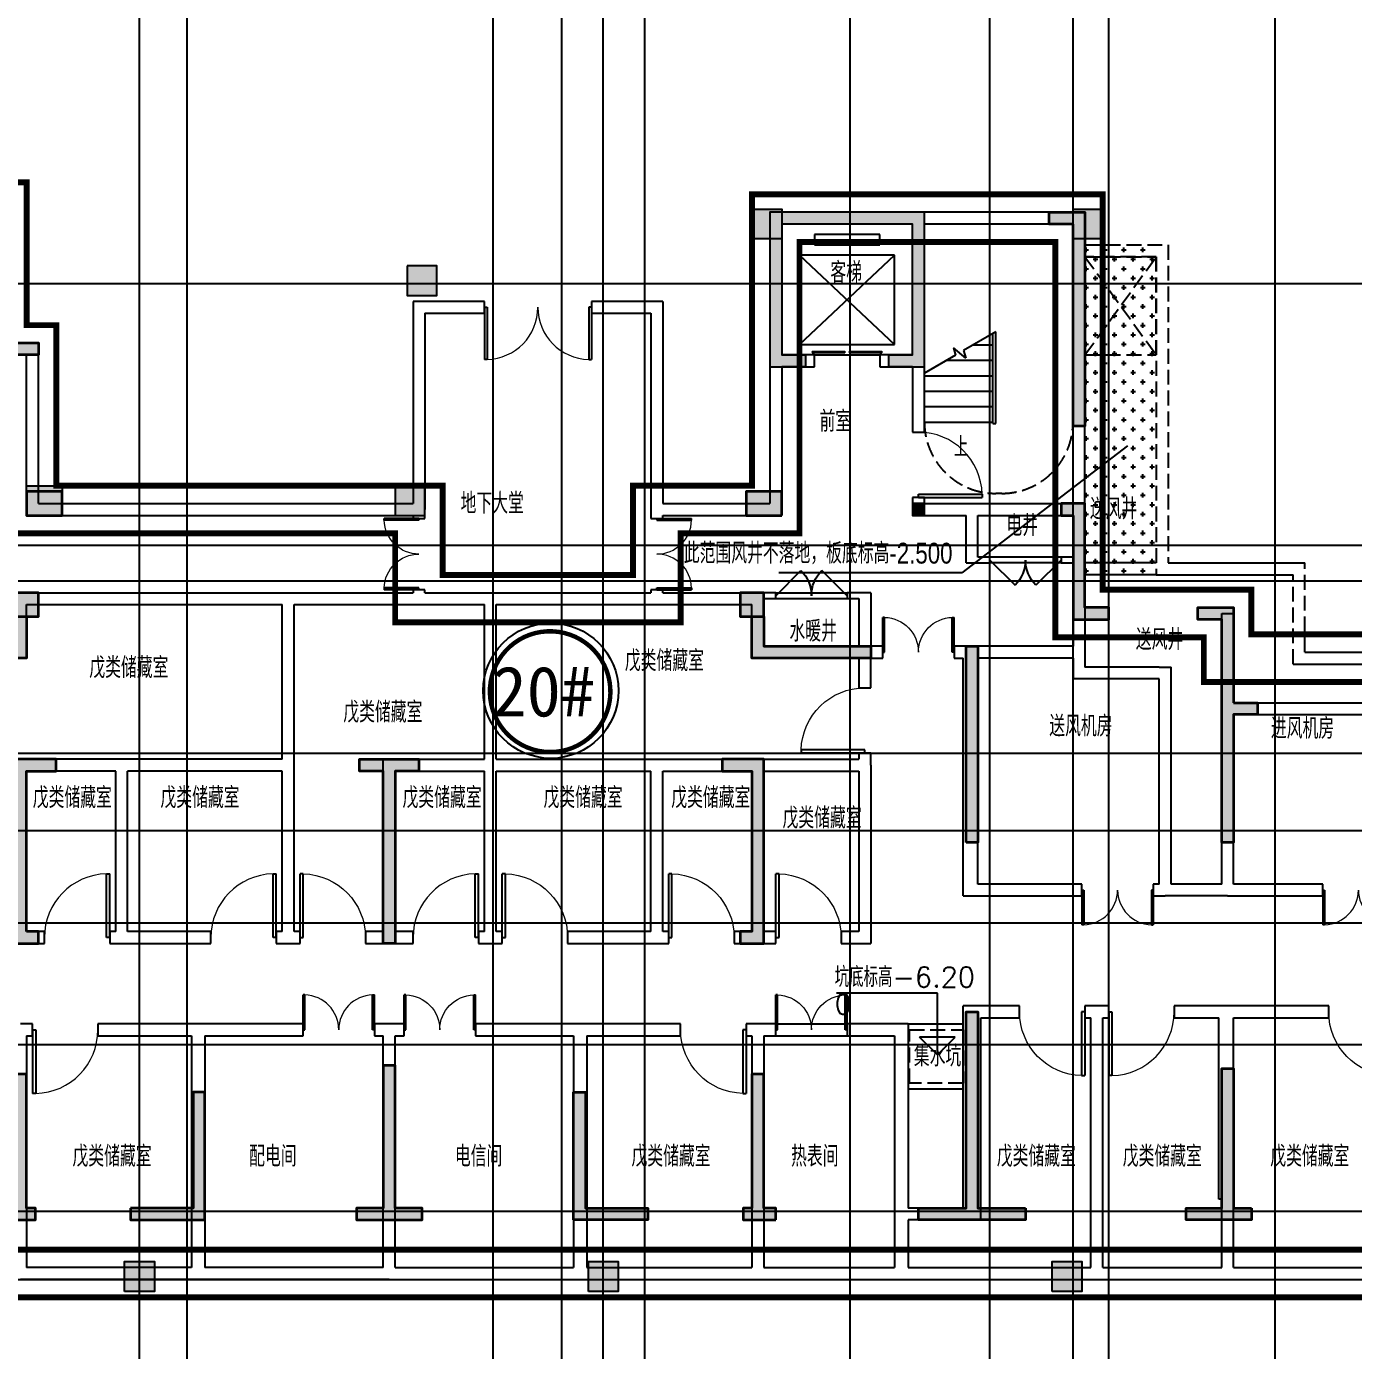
# Model space of a CAD drawing. Extents: x 369444 to 684549, y -549309 to 575337.
# Drawn here: x 456974 to 479291, y 313313 to 335579 of the extents above; entities that cross this region are included whole.
import ezdxf

# ---------------------------------------------------------------- set-up
doc = ezdxf.new("R2010")
doc.units = 0
doc.header["$LTSCALE"] = 1000
doc.header["$MEASUREMENT"] = 0
doc.linetypes.add('__DASH', pattern=[0.35, 0.25, -0.1])
doc.linetypes.add('DASH', pattern=[0.35, 0.25, -0.1])
for name, color, linetype in [('COLUMN', 9, 'Continuous'), ('DIM_LEAD', 3, 'Continuous'), ('DIM_SYMB', 3, 'Continuous'), ('DOTE', 1, 'Continuous'), ('EVTR', 2, 'Continuous'), ('STAIR', 2, 'Continuous'), ('WALL', 9, 'Continuous'), ('WALL-PARAPET', 6, 'Continuous'), ('WINDOW', 4, 'Continuous'), ('主楼编号', 1, 'Continuous'), ('填充', 8, 'Continuous'), ('平面文字图层', 7, 'Continuous'), ('构造柱', 6, 'Continuous'), ('砼墙', 151, 'Continuous'), ('立面填充1图层', 8, 'Continuous'), ('防火分区线', 7, 'Continuous'), ('风井', 7, 'Continuous')]:
    doc.layers.add(name, color=color, linetype=linetype)
doc.layers.add('柱', color=2, linetype='Continuous', lineweight=35)
doc.styles.add('1111111', font='simhei.ttf')
doc.styles.add('_TCH_DIM', font='SIMPLEX', dxfattribs={"bigfont": 'GBCBIG'})
doc.styles.add('HNSJY', font='hnsjy-07.shx', dxfattribs={"width": 0.8, "bigfont": 'hnsjy-hz.shx'})

# ---------------------------------------------------------------- blocks, each defined once
blk = doc.blocks.new('A$C6F0867FE')
at = {"layer": '构造柱'}
for points in [[(100, -5000), (-100, -5000), (-100, -5200), (100, -5200)], [(17700, -5000), (17900, -5000), (17900, -5200), (17700, -5200)]]:
    blk.add_hatch(color=256, dxfattribs=at).paths.add_polyline_path(points)
for points in [[(-100, -5000), (100, -5000), (100, -5200), (-100, -5200)], [(17900, -5000), (17700, -5000), (17700, -5200), (17900, -5200)]]:
    blk.add_lwpolyline(points, close=True, dxfattribs=at)
blk = doc.blocks.new('A$C1A4D5ED0')
at = {"layer": '填充'}
h = blk.add_hatch(color=256, dxfattribs=at)
h.dxf.hatch_style = 1
h.paths.add_polyline_path([(12000, 15550), (11800, 15550), (11800, 17950), (11800, 18150), (14400, 18150), (14400, 15750), (14900, 15750), (14900, 15550), (14200, 15550), (14200, 17950), (12000, 17950), (12000, 15750), (12400, 15750), (12400, 15550)])
h = blk.add_hatch(color=256, dxfattribs=at)
h.dxf.hatch_style = 1
h.paths.add_polyline_path([(29600, 15350), (29200, 15350), (29200, 15550), (29600, 15550), (29600, 17750), (27400, 17750), (27400, 15550), (27800, 15550), (27800, 15350), (27400, 15350), (27200, 15350), (27200, 17950), (29800, 17950), (29800, 17750), (29800, 15350)])
h = blk.add_hatch(color=256, dxfattribs=at)
h.dxf.hatch_style = 1
h.paths.add_polyline_path([(32300, 17750), (31898, 17750), (31898, 17950), (32500, 17950), (32500, 14350), (32300, 14350)])
h = blk.add_hatch(color=256, dxfattribs=at)
h.dxf.hatch_style = 1
h.paths.add_polyline_path([(15300, 12850), (15300, 13250), (14700, 13250), (14700, 12850)])
h = blk.add_hatch(color=256, dxfattribs=at)
h.dxf.hatch_style = 1
h.paths.add_polyline_path([(27400, 12850), (27400, 13250), (26800, 13250), (26800, 12850)])
h = blk.add_hatch(color=256, dxfattribs=at)
h.dxf.hatch_style = 1
h.paths.add_polyline_path([(32300, 12850), (32300, 11100), (32900, 11100), (32900, 11300), (32500, 11300), (32500, 13050), (32300, 13050), (32100, 13050), (32100, 12850)])
h = blk.add_hatch(color=256, dxfattribs=at)
h.dxf.hatch_style = 1
h.paths.add_polyline_path([(14500, 11150), (14900, 11150), (14900, 11550), (14500, 11550)])
h = blk.add_hatch(color=256, dxfattribs=at)
h.dxf.hatch_style = 1
h.paths.add_polyline_path([(27100, 11150), (27100, 11550), (26700, 11550), (26700, 11150)])
h = blk.add_hatch(color=256, dxfattribs=at)
h.dxf.hatch_style = 1
h.paths.add_polyline_path([(35000, 9700), (35400, 9700), (35400, 9500), (35000, 9500), (35000, 7350), (34800, 7350), (34800, 9500), (34800, 11100), (34400, 11100), (34400, 11300), (35000, 11300)])
h = blk.add_hatch(color=256, dxfattribs=at)
h.dxf.hatch_style = 1
h.paths.add_polyline_path([(14700, 11150), (14700, 10450), (14500, 10450), (12700, 10450), (12700, 10650), (14500, 10650), (14500, 11150)])
h = blk.add_hatch(color=256, dxfattribs=at)
h.dxf.hatch_style = 1
h.paths.add_polyline_path([(27100, 11150), (27100, 10650), (28900, 10650), (28900, 10450), (27100, 10450), (26900, 10450), (26900, 11150)])
h = blk.add_hatch(color=256, dxfattribs=at)
h.dxf.hatch_style = 1
h.paths.add_polyline_path([(30500, 7350), (30500, 10650), (30700, 10650), (30700, 7350)])
h = blk.add_hatch(color=256, dxfattribs=at)
h.dxf.hatch_style = 1
h.paths.add_polyline_path([(14700, 5850), (14700, 8550), (15200, 8550), (15200, 8750), (14700, 8750), (14500, 8750), (14500, 5650), (14700, 5650), (14900, 5650), (14900, 5850)])
h = blk.add_hatch(color=256, dxfattribs=at)
h.dxf.hatch_style = 1
h.paths.add_polyline_path([(20900, 5650), (20700, 5650), (20700, 8550), (20300, 8550), (20300, 8750), (20900, 8750), (21300, 8750), (21300, 8550), (20900, 8550)])
h = blk.add_hatch(color=256, dxfattribs=at)
h.dxf.hatch_style = 1
h.paths.add_polyline_path([(26900, 5650), (27100, 5650), (27100, 8750), (26900, 8750), (26400, 8750), (26400, 8550), (26900, 8550), (26900, 5850), (26700, 5850), (26700, 5650)])
h = blk.add_hatch(color=256, dxfattribs=at)
h.dxf.hatch_style = 1
h.paths.add_polyline_path([(31500, 1200), (31500, 1000), (30500, 1000), (29700, 1000), (29700, 1200), (30500, 1200), (30500, 4500), (30700, 4500), (30700, 1200)])
h = blk.add_hatch(color=256, dxfattribs=at)
h.dxf.hatch_style = 1
h.paths.add_polyline_path([(20700, 1000), (21351, 1000), (21351, 1200), (20900, 1200), (20900, 3600), (20700, 3600), (20700, 1200), (20249, 1200), (20249, 1000)])
h = blk.add_hatch(color=256, dxfattribs=at)
h.dxf.hatch_style = 1
h.paths.add_polyline_path([(14500, 1000), (14850, 1000), (14850, 1200), (14700, 1200), (14700, 3450), (14500, 3450), (14500, 1200), (14300, 1200), (14300, 1000)])
h = blk.add_hatch(color=256, dxfattribs=at)
h.dxf.hatch_style = 1
h.paths.add_polyline_path([(27300, 1000), (27300, 1200), (27100, 1200), (27100, 3450), (26900, 3450), (26900, 1200), (26750, 1200), (26750, 1000), (27100, 1000)])
h = blk.add_hatch(color=256, dxfattribs=at)
h.dxf.hatch_style = 1
h.paths.add_polyline_path([(35300, 1200), (35300, 1000), (35000, 1000), (34200, 1000), (34200, 1200), (34800, 1200), (34800, 3550), (35000, 3550), (35000, 1200)])
h = blk.add_hatch(color=256, dxfattribs=at)
h.dxf.hatch_style = 1
h.paths.add_polyline_path([(16450, 1200), (16450, 1000), (17700, 1000), (17700, 1200), (17700, 3150), (17500, 3150), (17500, 1200)])
h = blk.add_hatch(color=256, dxfattribs=at)
h.dxf.hatch_style = 1
h.paths.add_polyline_path([(23900, 1000), (23900, 1200), (23900, 3150), (24100, 3150), (24100, 1200), (25150, 1200), (25150, 1000)])
at = {"layer": '柱', "ltscale": 1}
for points in [[(15300, 12850), (15300, 13250), (14700, 13250), (14700, 12850)], [(27400, 12850), (27400, 13250), (26800, 13250), (26800, 12850)], [(14500, 11150), (14900, 11150), (14900, 11550), (14500, 11550)], [(27100, 11150), (27100, 11550), (26700, 11550), (26700, 11150)]]:
    blk.add_lwpolyline(points, close=True, dxfattribs=at)
at = {"layer": '砼墙', "lineweight": 35, "ltscale": 1}
for points in [[(12000, 15550), (11800, 15550), (11800, 17950), (11800, 18150), (14400, 18150), (14400, 15750), (14900, 15750), (14900, 15550), (14200, 15550), (14200, 17950), (12000, 17950), (12000, 15750), (12400, 15750), (12400, 15550), (12000, 15550)], [(32300, 12850), (32300, 11100), (32900, 11100), (32900, 11300), (32500, 11300), (32500, 13050), (32300, 13050), (32100, 13050), (32100, 12850), (32300, 12850)], [(14700, 11150), (14700, 10450), (14500, 10450), (12700, 10450), (12700, 10650), (14500, 10650), (14500, 11150), (14700, 11150)], [(27100, 11150), (27100, 10650), (28900, 10650), (28900, 10450), (27100, 10450), (26900, 10450), (26900, 11150), (27100, 11150)], [(26900, 5650), (27100, 5650), (27100, 8750), (26900, 8750), (26400, 8750), (26400, 8550), (26900, 8550), (26900, 5850), (26700, 5850), (26700, 5650), (26900, 5650)]]:
    blk.add_lwpolyline(points, dxfattribs=at)
at = {"layer": '砼墙'}
for points in [[(29600, 15350), (29800, 15350), (29800, 17750), (29800, 17950), (27200, 17950), (27200, 15350), (27400, 15350)], [(29600, 15350), (29200, 15350), (29200, 15550), (29600, 15550), (29600, 17750), (27400, 17750), (27400, 15550), (27800, 15550), (27800, 15350), (27400, 15350)]]:
    blk.add_lwpolyline(points, dxfattribs=at)
at = {"layer": '砼墙', "lineweight": 35, "ltscale": 1}
for points in [[(32300, 17750), (31898, 17750), (31898, 17950), (32500, 17950), (32500, 14350), (32300, 14350)], [(35000, 9700), (35400, 9700), (35400, 9500), (35000, 9500), (35000, 7350), (34800, 7350), (34800, 9500), (34800, 11100), (34400, 11100), (34400, 11300), (35000, 11300)], [(30500, 7350), (30500, 10650), (30700, 10650), (30700, 7350)], [(14700, 5850), (14700, 8550), (15200, 8550), (15200, 8750), (14700, 8750), (14500, 8750), (14500, 5650), (14700, 5650), (14900, 5650), (14900, 5850)], [(20900, 5650), (20700, 5650), (20700, 8550), (20300, 8550), (20300, 8750), (20900, 8750), (21300, 8750), (21300, 8550), (20900, 8550)], [(31500, 1200), (31500, 1000), (30500, 1000), (29700, 1000), (29700, 1200), (30500, 1200), (30500, 4500), (30700, 4500), (30700, 1200)], [(20700, 1000), (21351, 1000), (21351, 1200), (20900, 1200), (20900, 3600), (20700, 3600), (20700, 1200), (20249, 1200), (20249, 1000)], [(14500, 1000), (14850, 1000), (14850, 1200), (14700, 1200), (14700, 3450), (14500, 3450), (14500, 1200), (14300, 1200), (14300, 1000)], [(27300, 1000), (27300, 1200), (27100, 1200), (27100, 3450), (26900, 3450), (26900, 1200), (26750, 1200), (26750, 1000), (27100, 1000)], [(35300, 1200), (35300, 1000), (35000, 1000), (34200, 1000), (34200, 1200), (34800, 1200), (34800, 3550), (35000, 3550), (35000, 1200)], [(16450, 1200), (16450, 1000), (17700, 1000), (17700, 1200), (17700, 3150), (17500, 3150), (17500, 1200)], [(23900, 1000), (23900, 1200), (23900, 3150), (24100, 3150), (24100, 1200), (25150, 1200), (25150, 1000)]]:
    blk.add_lwpolyline(points, close=True, dxfattribs=at)
blk = doc.blocks.new('$DorLib2D$00000002')
for p, q in [((-0.5, 0), (-0.5, 0.4875)), ((-0.475, 0.4875), (-0.5, 0.4875)), ((-0.475, 0), (-0.475, 0.4875)), ((0.475, 0), (0.475, 0.4875)), ((0.475, 0.4875), (0.5, 0.4875)), ((0.5, 0), (0.5, 0.4875)), ((-0.5, 0), (-0.475, 0)), ((0.5, 0), (0.475, 0))]:
    blk.add_line(p, q)
at = {"lineweight": 13}
for centre, start, end in [((-0.4875, 0), 0, 88.53072), ((0.4875, 0), 91.46928, 180)]:
    blk.add_arc(centre, 0.4875, start, end, dxfattribs=at)
blk = doc.blocks.new('$DorLib2D$00000001')
for p, q in [((0.45, 0.975), (0.5, 0.975)), ((0.45, 0), (0.45, 0.975)), ((0.5, 0), (0.5, 0.975)), ((0.5, 0), (0.45, 0))]:
    blk.add_line(p, q)
at = {"lineweight": 13}
blk.add_arc((0.475, 0), 0.975, 91.4693, 180, dxfattribs=at)
blk = doc.blocks.new('$DorLib2D$00000116')
at = {"color": 0}
for p, q in [((-0.5, 0), (-0.146, 0.354)), ((0.5, 0), (0.146, 0.354))]:
    blk.add_line(p, q, dxfattribs=at)
for centre, start, end in [((-0.5, 0), 0, 45), ((0.5, 0), 135, 180)]:
    blk.add_arc(centre, 0.5, start, end, dxfattribs=at)
blk = doc.blocks.new('$DORLIB2D$00000127')
at = {"color": 0}
for points in [[(-0.533, 0.795), (-0.533, 0.69)], [(-0.033, 0.795), (-0.533, 0.795)], [(-0.033, 0.69), (-0.533, 0.69)], [(-0.033, 0.795), (-0.033, 0.69)], [(0.533, 0.795), (0.033, 0.795)], [(0.033, 0.795), (0.033, 0.69)], [(0.533, 0.69), (0.033, 0.69)], [(0.533, 0.795), (0.533, 0.69)], [(0.5, 0.5), (-0.5, 0.5)]]:
    blk.add_lwpolyline(points, dxfattribs=at)
blk = doc.blocks.new('column500')
h = blk.add_hatch(color=0)
h.dxf.hatch_style = 1
h.paths.add_polyline_path([(-216381, -381440), (-215881, -381440), (-215881, -380940), (-216381, -380940)])
at = {"color": 0}
blk.add_lwpolyline([(-216381, -381440), (-215881, -381440), (-215881, -380940), (-216381, -380940)], close=True, dxfattribs=at)
blk = doc.blocks.new('165gsff')
at = {"layer": 'COLUMN', "lineweight": -2, "ltscale": 6}
blk.add_hatch(color=256, dxfattribs=at).paths.add_polyline_path([(38490804507.5, 3905235777.5), (38490805007.5, 3905235777.5), (38490805007.5, 3905235177.5), (38490804507.5, 3905235177.5)])
at = {"color": 0}
blk.add_lwpolyline([(38490804507.5, 3905235777.5), (38490805007.5, 3905235777.5), (38490805007.5, 3905235177.5), (38490804507.5, 3905235177.5)], close=True, dxfattribs=at)

msp = doc.modelspace()

# ---------------------------------------------------------------- hatches: boundary and pattern name
at = {"layer": '立面填充1图层'}
h = msp.add_hatch(dxfattribs=at)
h.set_pattern_fill('CROSS', color=256, scale=100)
h.set_pattern_definition([(0, (-13084.72, 821249.9), (158.75, 158.75), [79.375, -238.125]), (90, (-13045.03, 821210.21), (-158.75, 158.75), [79.375, -238.125])])
h.paths.add_polyline_path([(474774.5, 326357), (475974.5, 326357), (475974.5, 331907), (474774.5, 331907)])

# ---------------------------------------------------------------- linework, layer by layer
at = {"layer": 'DIM_LEAD'}
for p, q in [((475488, 328528.6), (472705.4, 326392.5)), ((472705.4, 326392.5), (469624.6, 326392.5)), ((472294.6, 319319.4), (470595.7, 319319.4)), ((472294.6, 318283), (472294.6, 319319.4)), ((471799.5, 318807), (472724.5, 318807)), ((472294.6, 318283), (471994.6, 318583)), ((472594.6, 318583), (471994.6, 318583)), ((472294.6, 318283), (472594.6, 318583)), ((472724.5, 317707), (471799.5, 317707))]:
    msp.add_line(p, q, dxfattribs=at)
at = {"layer": 'DIM_LEAD', "linetype": 'DASH'}
msp.add_lwpolyline([(471824.5, 317807), (471824.5, 318707), (472724.5, 318707), (472724.5, 317807)], close=True, dxfattribs=at)
at = {"layer": 'DIM_SYMB'}
msp.add_lwpolyline([(472674.5, 328797, 0, 0, 0), (472674.5, 329667, 80, 0, 0), (472674.5, 329967, 0, 0, 0)], format="xyseb", dxfattribs=at)
at = {"layer": 'DOTE', "color": 8}
for p, q in [((458874.5, 59364.2), (458874.5, 476704.8)), ((459674.5, 261807), (459674.5, 476704.8)), ((464824.5, 261807), (464824.5, 476704.8)), ((465974.5, 261807), (465974.5, 476704.8)), ((466674.5, 59364.2), (466674.5, 476704.8)), ((467374.5, 261807), (467374.5, 476704.8)), ((470824.5, 261807), (470824.5, 476704.8)), ((473174.5, 261807), (473174.5, 476704.8)), ((474574.5, 59364.2), (474574.5, 476704.8)), ((475174.5, 59364.2), (475174.5, 476704.8)), ((477974.5, 261807), (477974.5, 476704.8))]:
    msp.add_line(p, q, dxfattribs=at)
at = {"layer": 'DOTE', "color": 8, "lineweight": -2}
for p, q in [((377844.4, 331257), (624570.9, 331257)), ((377844.4, 326857), (624570.9, 326857)), ((377844.4, 326257.1), (624570.9, 326257.1)), ((377844.4, 323357), (624570.9, 323357)), ((377844.4, 322056.9), (624570.9, 322056.9)), ((377844.4, 320507), (624570.9, 320507)), ((377844.4, 318456.9), (624570.9, 318456.9)), ((377844.4, 315657), (624570.9, 315657)), ((377844.4, 314506.9), (624570.9, 314506.9))]:
    msp.add_line(p, q, dxfattribs=at)
at = {"layer": 'EVTR'}
for p, q in [((470224.5, 332082), (470224.5, 331907)), ((471324.5, 332082), (470224.5, 332082)), ((471324.5, 331907), (471324.5, 332082)), ((470224.5, 331907), (471324.5, 331907)), ((469974.5, 331732), (469974.5, 330232)), ((471574.5, 331732), (469974.5, 331732)), ((469974.5, 330232), (471574.5, 331732)), ((469974.5, 331732), (471574.5, 330232)), ((471574.5, 330232), (471574.5, 331732)), ((469974.5, 330232), (471574.5, 330232))]:
    msp.add_line(p, q, dxfattribs=at)
at = {"layer": 'STAIR'}
for p, q in [((473274.5, 330443.4), (472735, 330131.9)), ((473224.5, 328902), (473224.5, 330414.5)), ((473274.5, 328927), (473274.5, 330443.4)), ((473274.5, 328902), (473274.5, 330443.4)), ((472769.9, 330001.5), (472563.9, 330174.4)), ((472563.9, 330174.4), (472596.7, 330052.1)), ((472735, 330131.9), (472769.9, 330001.5)), ((472899.7, 330227), (473224.5, 330227)), ((472596.7, 330052.1), (472074.5, 329750.6)), ((472449.3, 329967), (473224.5, 329967)), ((472074.5, 328927), (472074.5, 329750.6)), ((472074.5, 329707), (473224.5, 329707)), ((472074.5, 329447), (473224.5, 329447)), ((472074.5, 329187), (473224.5, 329187)), ((472074.5, 328927), (473224.5, 328927)), ((473224.5, 328902), (473274.5, 328902))]:
    msp.add_line(p, q, dxfattribs=at)
at = {"layer": 'STAIR', "color": 8, "linetype": 'DASH'}
msp.add_line((473374.5, 327727), (473274.5, 327727), dxfattribs=at)
for centre, start, end in [((473274.5, 328927), 180, 270), ((473374.5, 328927), 270, 0)]:
    msp.add_arc(centre, 1200, start, end, dxfattribs=at)
at = {"layer": 'WALL'}
for p, q in [((471974.5, 332457), (469474.5, 332457)), ((469474.5, 332457), (469474.5, 329957)), ((474774.5, 332457), (471974.5, 332457)), ((474774.5, 331907), (474774.5, 332457)), ((471874.5, 332257), (469674.5, 332257)), ((469674.5, 332257), (469674.5, 330057)), ((471874.5, 330057), (471874.5, 332257)), ((474574.5, 332257), (472074.5, 332257)), ((472074.5, 329957), (472074.5, 332257)), ((474574.5, 331807), (474574.5, 332257)), ((474574.5, 327557), (474574.5, 331807)), ((474774.5, 327457), (474774.5, 331707)), ((463474.5, 330957), (463474.5, 327557)), ((464674.5, 330957), (463474.5, 330957)), ((464674.5, 330757), (464674.5, 330957)), ((467674.5, 330957), (466474.5, 330957)), ((466474.5, 330957), (466474.5, 330757)), ((467674.5, 330957), (467674.5, 327557)), ((463674.5, 330757), (463674.5, 327457)), ((463674.5, 330757), (464674.5, 330757)), ((466474.5, 330757), (467474.5, 330757)), ((467474.5, 330757), (467474.5, 327557)), ((456674.5, 330257), (457174.5, 330257)), ((457174.5, 327557), (457174.5, 330257)), ((456574.5, 330057), (456974.5, 330057)), ((456974.5, 327357), (456974.5, 330057)), ((469474.5, 329957), (469474.5, 327557)), ((470224.5, 330057), (469674.5, 330057)), ((469674.5, 329857), (470224.5, 329857)), ((469674.5, 329857), (469674.5, 327357)), ((470224.5, 329857), (470224.5, 330057)), ((471874.5, 330057), (471324.5, 330057)), ((471324.5, 330057), (471324.5, 329857)), ((471324.5, 329857), (471874.5, 329857)), ((471874.5, 329857), (471874.5, 328757)), ((472074.5, 328757), (472074.5, 329957)), ((471874.5, 328757), (472074.5, 328757)), ((472074.5, 327657), (471874.5, 327657)), ((471874.5, 327657), (471874.5, 327357)), ((472074.5, 327557), (472074.5, 327657)), ((457174.5, 327557), (463474.5, 327557)), ((463674.5, 327307), (463674.5, 327457)), ((467474.5, 327557), (467474.5, 327557)), ((467474.5, 327557), (467474.5, 327357)), ((467674.5, 327557), (469474.5, 327557)), ((472074.5, 327557), (472874.5, 327557)), ((472874.5, 327557), (474574.5, 327557)), ((474774.5, 327457), (474774.5, 326657)), ((456974.5, 327357), (463474.5, 327357)), ((463474.5, 327357), (463474.5, 327307)), ((463474.5, 327307), (463674.5, 327307)), ((467474.5, 327357), (467474.5, 327357)), ((467474.5, 327357), (467474.5, 327307)), ((467474.5, 327307), (467674.5, 327307)), ((467674.5, 327307), (467674.5, 327357)), ((467674.5, 327357), (469674.5, 327357)), ((471874.5, 327357), (472774.5, 327357)), ((472774.5, 326557), (472774.5, 327357)), ((472974.5, 326657), (472974.5, 327357)), ((472974.5, 327357), (474574.5, 327357)), ((474574.5, 327357), (474574.5, 326657)), ((472774.5, 326557), (473174.5, 326557)), ((473174.5, 326657), (472974.5, 326657)), ((473174.5, 326557), (473174.5, 326657)), ((474574.5, 326657), (474374.5, 326657)), ((474374.5, 326657), (474374.5, 326557)), ((474374.5, 326557), (474574.5, 326557)), ((474574.5, 326557), (474574.5, 326457)), ((474774.5, 326657), (474774.5, 326457)), ((476174.5, 326557), (478474.5, 326557)), ((474574.5, 326457), (474574.5, 325157)), ((474774.5, 326457), (474774.5, 325057)), ((475974.5, 326357), (478274.5, 326357)), ((456874.5, 326057), (461374.5, 326057)), ((461374.5, 326057), (463474.5, 326057)), ((463674.5, 326107), (463474.5, 326107)), ((463474.5, 326107), (463474.5, 326057)), ((463674.5, 326057), (463674.5, 326107)), ((463674.5, 326057), (464774.5, 326057)), ((464774.5, 326057), (467474.5, 326057)), ((467674.5, 326107), (467474.5, 326107)), ((467474.5, 326107), (467474.5, 326057)), ((467674.5, 326057), (467674.5, 326107)), ((467674.5, 326057), (469274.5, 326057)), ((469574.5, 326057), (469274.5, 326057)), ((469574.5, 325957), (469574.5, 326057)), ((471174.5, 326057), (470774.5, 326057)), ((470774.5, 326057), (470774.5, 325957)), ((471174.5, 326057), (471174.5, 325157)), ((456974.5, 324957), (456974.5, 325857)), ((456974.5, 325857), (461274.5, 325857)), ((461274.5, 323257), (461274.5, 325857)), ((461474.5, 323157), (461474.5, 325857)), ((461474.5, 325857), (463574.5, 325857)), ((463574.5, 325857), (464674.5, 325857)), ((464674.5, 323257), (464674.5, 325857)), ((464874.5, 323257), (464874.5, 325857)), ((464874.5, 325857), (467574.5, 325857)), ((467574.5, 325857), (469174.5, 325857)), ((469174.5, 324957), (469174.5, 325857)), ((469374.5, 325157), (469374.5, 325957)), ((469374.5, 325957), (469574.5, 325957)), ((470774.5, 325957), (470974.5, 325957)), ((470974.5, 325957), (470974.5, 325157)), ((477074.5, 324107), (477074.5, 325707)), ((477074.5, 325707), (477274.5, 325707)), ((477274.5, 324207), (477274.5, 325707)), ((470974.5, 325157), (469374.5, 325157)), ((471374.5, 325157), (471174.5, 325157)), ((471374.5, 324957), (471374.5, 325157)), ((472874.5, 325157), (472574.5, 325157)), ((472574.5, 325157), (472574.5, 324957)), ((474574.5, 325157), (472874.5, 325157)), ((455174.5, 324957), (456974.5, 324957)), ((470974.5, 324957), (469174.5, 324957)), ((470974.5, 324957), (470974.5, 324457)), ((471174.5, 324957), (471374.5, 324957)), ((471174.5, 324457), (471174.5, 324957)), ((472574.5, 324957), (472724.5, 324957)), ((472724.5, 320957), (472724.5, 324957)), ((472974.5, 321157), (472974.5, 324957)), ((474574.5, 324957), (472974.5, 324957)), ((474574.5, 324957), (474574.5, 324607)), ((474774.5, 325057), (474774.5, 324807)), ((478474.5, 325057), (480274.5, 325057)), ((476024.5, 324807), (474774.5, 324807)), ((476024.5, 324807), (476024.5, 324807)), ((476024.5, 324807), (476224.5, 324807)), ((476224.5, 324707), (476224.5, 324807)), ((476224.5, 321157), (476224.5, 324707)), ((478274.5, 324857), (480074.5, 324857)), ((476024.5, 324607), (474574.5, 324607)), ((476024.5, 321157), (476024.5, 324607)), ((470974.5, 324457), (471174.5, 324457)), ((477074.5, 321157), (477074.5, 324107)), ((477274.5, 324207), (480074.5, 324207)), ((477274.5, 321157), (477274.5, 324007)), ((477274.5, 324007), (480074.5, 324007)), ((458574.5, 323257), (456874.5, 323257)), ((461274.5, 323257), (458574.5, 323257)), ((461474.5, 320357), (461474.5, 323157)), ((462974.5, 323257), (464674.5, 323257)), ((462974.5, 320357), (462974.5, 323257)), ((464874.5, 323257), (467574.5, 323257)), ((467574.5, 323257), (469274.5, 323257)), ((469274.5, 323257), (470974.5, 323257)), ((471174.5, 323357), (470974.5, 323357)), ((470974.5, 323357), (470974.5, 323257)), ((471174.5, 323157), (471174.5, 323357)), ((471174.5, 323157), (471174.5, 320157)), ((456974.5, 323057), (456974.5, 320357)), ((458474.5, 323057), (456974.5, 323057)), ((458474.5, 320357), (458474.5, 323057)), ((461274.5, 323057), (458674.5, 323057)), ((458674.5, 320357), (458674.5, 323057)), ((461274.5, 320357), (461274.5, 323057)), ((463174.5, 323057), (464674.5, 323057)), ((463174.5, 320357), (463174.5, 323057)), ((464674.5, 320357), (464674.5, 323057)), ((464874.5, 320357), (464874.5, 323057)), ((464874.5, 323057), (467474.5, 323057)), ((467474.5, 320357), (467474.5, 323057)), ((467674.5, 320357), (467674.5, 323057)), ((467674.5, 323057), (469174.5, 323057)), ((469174.5, 323057), (469174.5, 320357)), ((469374.5, 323057), (469374.5, 320357)), ((469374.5, 323057), (470974.5, 323057)), ((470974.5, 323057), (470974.5, 320357)), ((474724.5, 321157), (472974.5, 321157)), ((474724.5, 320957), (474724.5, 321157)), ((476024.5, 321157), (475924.5, 321157)), ((475924.5, 321157), (475924.5, 320957)), ((477074.5, 321157), (476224.5, 321157)), ((478774.5, 321157), (477274.5, 321157)), ((478774.5, 320957), (478774.5, 321157)), ((472724.5, 320957), (474724.5, 320957)), ((475924.5, 320957), (476124.5, 320957)), ((477174.5, 320957), (476124.5, 320957)), ((477174.5, 320957), (478774.5, 320957)), ((457274.5, 320357), (456974.5, 320357)), ((457274.5, 320157), (457274.5, 320357)), ((458474.5, 320357), (458374.5, 320357)), ((458374.5, 320357), (458374.5, 320157)), ((460074.5, 320357), (458674.5, 320357)), ((460074.5, 320157), (460074.5, 320357)), ((461274.5, 320357), (461174.5, 320357)), ((461174.5, 320357), (461174.5, 320157)), ((461574.5, 320357), (461474.5, 320357)), ((461574.5, 320157), (461574.5, 320357)), ((462974.5, 320357), (462674.5, 320357)), ((462674.5, 320357), (462674.5, 320157)), ((463474.5, 320357), (463174.5, 320357)), ((463474.5, 320157), (463474.5, 320357)), ((464674.5, 320357), (464574.5, 320357)), ((464574.5, 320357), (464574.5, 320157)), ((464974.5, 320357), (464874.5, 320357)), ((464974.5, 320157), (464974.5, 320357)), ((467474.5, 320357), (466074.5, 320357)), ((466074.5, 320357), (466074.5, 320157)), ((467774.5, 320357), (467674.5, 320357)), ((467774.5, 320157), (467774.5, 320357)), ((469174.5, 320357), (468874.5, 320357)), ((468874.5, 320357), (468874.5, 320157)), ((469574.5, 320357), (469374.5, 320357)), ((469574.5, 320157), (469574.5, 320357)), ((470974.5, 320357), (470674.5, 320357)), ((470674.5, 320357), (470674.5, 320157)), ((456874.5, 320157), (457274.5, 320157)), ((458374.5, 320157), (458574.5, 320157)), ((458574.5, 320157), (460074.5, 320157)), ((461174.5, 320157), (461374.5, 320157)), ((461374.5, 320157), (461574.5, 320157)), ((462674.5, 320157), (463074.5, 320157)), ((463074.5, 320157), (463474.5, 320157)), ((464574.5, 320157), (464774.5, 320157)), ((464774.5, 320157), (464974.5, 320157)), ((466074.5, 320157), (467574.5, 320157)), ((467574.5, 320157), (467774.5, 320157)), ((468874.5, 320157), (469274.5, 320157)), ((469274.5, 320157), (469574.5, 320157)), ((470674.5, 320157), (471174.5, 320157)), ((472724.5, 315707), (472724.5, 319107)), ((473674.5, 319107), (472724.5, 319107)), ((473024.5, 315507), (473024.5, 318907)), ((473024.5, 318907), (473674.5, 318907)), ((473674.5, 318907), (473674.5, 319107)), ((474974.5, 319107), (474774.5, 319107)), ((474774.5, 319107), (474774.5, 318907)), ((474774.5, 318907), (474874.5, 318907)), ((474874.5, 314707), (474874.5, 318907)), ((475174.5, 319107), (474974.5, 319107)), ((475074.5, 314707), (475074.5, 318907)), ((475074.5, 318907), (475174.5, 318907)), ((475174.5, 318907), (475174.5, 319107)), ((477174.5, 319107), (476274.5, 319107)), ((476274.5, 319107), (476274.5, 318907)), ((476274.5, 318907), (477024.5, 318907)), ((477024.5, 315857), (477024.5, 318907)), ((478874.5, 319107), (477174.5, 319107)), ((477274.5, 315857), (477274.5, 318907)), ((477274.5, 318907), (478874.5, 318907)), ((478874.5, 318907), (478874.5, 319107)), ((457074.5, 318807), (456874.5, 318807)), ((457074.5, 318607), (457074.5, 318807)), ((459874.5, 318807), (458174.5, 318807)), ((458174.5, 318807), (458174.5, 318607)), ((461624.5, 318807), (459874.5, 318807)), ((461624.5, 318607), (461624.5, 318807)), ((463074.5, 318807), (462824.5, 318807)), ((462824.5, 318807), (462824.5, 318607)), ((463324.5, 318807), (463074.5, 318807)), ((463324.5, 318607), (463324.5, 318807)), ((466274.5, 318807), (464524.5, 318807)), ((464524.5, 318807), (464524.5, 318607)), ((467974.5, 318807), (466274.5, 318807)), ((467974.5, 318607), (467974.5, 318807)), ((469274.5, 318807), (469074.5, 318807)), ((469074.5, 318807), (469074.5, 318607)), ((469574.5, 318807), (469274.5, 318807)), ((469574.5, 318607), (469574.5, 318807)), ((471799.5, 318807), (470774.5, 318807)), ((470774.5, 318807), (470774.5, 318607)), ((471799.5, 318807), (471799.5, 315707)), ((456974.5, 318607), (457074.5, 318607)), ((456974.5, 318607), (456974.5, 314707)), ((458174.5, 318607), (459749.5, 318607)), ((459749.5, 318607), (459749.5, 314707)), ((459974.5, 318607), (461624.5, 318607)), ((459974.5, 318607), (459974.5, 314707)), ((462824.5, 318607), (462974.5, 318607)), ((462974.5, 314707), (462974.5, 318607)), ((463174.5, 318607), (463324.5, 318607)), ((463174.5, 314707), (463174.5, 318607)), ((464524.5, 318607), (466174.5, 318607)), ((466174.5, 318607), (466174.5, 314707)), ((466399.5, 318607), (467974.5, 318607)), ((466399.5, 318607), (466399.5, 314707)), ((469074.5, 318607), (469174.5, 318607)), ((469174.5, 318607), (469174.5, 314707)), ((469374.5, 318607), (469574.5, 318607)), ((469374.5, 318607), (469374.5, 314707)), ((470774.5, 318607), (471574.5, 318607)), ((471574.5, 318607), (471574.5, 315607)), ((477074.5, 315857), (477024.5, 315857)), ((477074.5, 314707), (477074.5, 315857)), ((477274.5, 314707), (477274.5, 315857)), ((471574.5, 315607), (471574.5, 314707)), ((472724.5, 315707), (471799.5, 315707)), ((473024.5, 315507), (471799.5, 315507)), ((471799.5, 315507), (471799.5, 314707)), ((459749.5, 314707), (456974.5, 314707)), ((462974.5, 314707), (459974.5, 314707)), ((463174.5, 314707), (466174.5, 314707)), ((466399.5, 314707), (469174.5, 314707)), ((469374.5, 314707), (471574.5, 314707)), ((471799.5, 314707), (474874.5, 314707)), ((475074.5, 314707), (477074.5, 314707)), ((477274.5, 314707), (480074.5, 314707)), ((459874.5, 314507), (456874.5, 314507)), ((463074.5, 314507), (459874.5, 314507)), ((463074.5, 314507), (466274.5, 314507)), ((466274.5, 314507), (469274.5, 314507)), ((469274.5, 314507), (471674.5, 314507)), ((471674.5, 314507), (474974.5, 314507)), ((474974.5, 314507), (477174.5, 314507)), ((477174.5, 314507), (480274.5, 314507))]:
    msp.add_line(p, q, dxfattribs=at)
at = {"layer": 'WALL', "linetype": '__DASH'}
for p, q in [((474774.5, 331907), (476174.5, 331907)), ((476174.5, 331907), (476174.5, 326557)), ((474774.5, 331707), (475974.5, 331707)), ((475974.5, 331707), (475974.5, 326357)), ((478474.5, 325057), (478474.5, 326557)), ((478274.5, 324857), (478274.5, 326357))]:
    msp.add_line(p, q, dxfattribs=at)
at = {"layer": 'WALL-PARAPET'}
for p, q in [((475974.5, 326557), (474774.5, 326557)), ((475974.5, 326357), (474774.5, 326357))]:
    msp.add_line(p, q, dxfattribs=at)
at = {"layer": 'WINDOW'}
for p, q in [((474374.5, 326657), (473174.5, 326657)), ((474374.5, 326557), (473174.5, 326557)), ((469574.5, 326057), (470774.5, 326057)), ((469574.5, 325957), (470774.5, 325957)), ((469574.5, 318807), (470774.5, 318807)), ((469574.5, 318607), (470774.5, 318607))]:
    msp.add_line(p, q, dxfattribs=at)
at = {"layer": '主楼编号', "color": 1, "const_width": 74.2}
msp.add_lwpolyline([(465344.9, 325311.9, -1.0298753), (466154.8, 323447.5, -0.964386), (465344.9, 325311.9, 0.2933541)], format="xyb", dxfattribs=at)
at = {"layer": '主楼编号', "color": 1}
msp.add_circle((465792, 324408.4), 1137.2, dxfattribs=at)
at = {"layer": '防火分区线', "color": 130, "linetype": 'DASH', "ltscale": 8, "const_width": 100}
for points in [[(451374.5, 314207), (480574.5, 314207), (480574.5, 325357), (477574.5, 325357), (477574.5, 326107), (475074.5, 326107), (475074.5, 332757), (469174.5, 332757), (469174.5, 327857), (467174.5, 327857), (467174.5, 326357), (463974.5, 326357), (463974.5, 327857), (457474.5, 327857), (457474.5, 330557), (456974.5, 330557), (456974.5, 332957), (451874.5, 332957)], [(450574.5, 315007), (479774.5, 315007), (479774.5, 324557), (476774.5, 324557), (476774.5, 325307), (474274.5, 325307), (474274.5, 331957), (469974.5, 331957), (469974.5, 327057), (467974.5, 327057), (467974.5, 325557), (463174.5, 325557), (463174.5, 327057), (456674.5, 327057)]]:
    msp.add_lwpolyline(points, dxfattribs=at)
at = {"layer": '风井', "linetype": 'DASH'}
for p, q in [((474774.5, 331707), (475974.5, 330057)), ((474774.5, 330057), (475974.5, 331707))]:
    msp.add_line(p, q, dxfattribs=at)
msp.add_lwpolyline([(474774.5, 331707), (474774.5, 330057), (475974.5, 330057), (475974.5, 331707)], close=True, dxfattribs=at)

# ---------------------------------------------------------------- block references
msp.add_blockref('A$C6F0867FE', (454174.5, 332557))
at = {"layer": 'COLUMN', "color": 8, "xscale": -1}
for p in [(253293.5, 713446.8), (258693.5, 713446.8)]:
    msp.add_blockref('column500', p, dxfattribs=at)
at = {"layer": 'COLUMN', "color": 8, "rotation": 270}
for p in [(844814.4, 115176.1), (844614.3, 111476)]:
    msp.add_blockref('column500', p, dxfattribs=at)
at = {"layer": 'COLUMN', "color": 8, "lineweight": -2, "rotation": 270}
msp.add_blockref('165gsff', (-3904778203.1, 38491132364.3), dxfattribs=at)
at = {"layer": 'COLUMN', "color": 8, "xscale": -1, "rotation": 270}
for p in [(840064.4, 530687.8), (847864.4, 530687.8), (855664.4, 530687.8)]:
    msp.add_blockref('column500', p, dxfattribs=at)
at = {"layer": 'WALL'}
msp.add_blockref('A$C1A4D5ED0', (442274.5, 314507), dxfattribs=at)
at = {"layer": 'WINDOW'}
for name, p, xscale, yscale, zscale, rotation in [('$DorLib2D$00000002', (465574.5, 330857), 1800, 1800, -1800, 180), ('$DorLib2D$00000001', (471974.5, 328207), 1100, 1100, -1100, 270), ('$DorLib2D$00000002', (463574.5, 326707), -1200, 1200, 1200, 90), ('$DorLib2D$00000002', (467574.5, 326707), 1200, 1200, -1200, 270), ('$DorLib2D$00000116', (473774.5, 326607), -1200, 1200, -1200, 180), ('$DorLib2D$00000001', (471074.5, 323907), -1100, 1100, 1100, 90), ('$DorLib2D$00000002', (475324.5, 321057), 1200, 1200, 1200, 180), ('$DorLib2D$00000002', (479374.5, 321057), 1200, 1200, 1200, 180), ('$DorLib2D$00000001', (474224.5, 319007), -1100, 1100, 1100, 180), ('$DorLib2D$00000001', (475724.5, 319007), 1100, 1100, -1100, 180), ('$DorLib2D$00000001', (479424.5, 319007), -1100, 1100, 1100, 180), ('$DorLib2D$00000001', (457624.5, 318707), 1100, 1100, 1100, 180), ('$DorLib2D$00000001', (468524.5, 318707), -1100, 1100, 1100, 180)]:
    msp.add_blockref(name, p, dxfattribs=dict(at, xscale=xscale, yscale=yscale, zscale=zscale, rotation=rotation))
for name, p, xscale, yscale, zscale in [('$DORLIB2D$00000127', (470774.5, 329957), -1100, 200, -1100), ('$DorLib2D$00000116', (470174.5, 326007), -1200, 1200, -1200), ('$DorLib2D$00000002', (471974.5, 325057), -1200, 1200, 1200), ('$DorLib2D$00000001', (457824.5, 320257), 1100, 1100, -1100), ('$DorLib2D$00000001', (460624.5, 320257), 1100, 1100, -1100), ('$DorLib2D$00000001', (462124.5, 320257), -1100, 1100, 1100), ('$DorLib2D$00000001', (464024.5, 320257), 1100, 1100, -1100), ('$DorLib2D$00000001', (465524.5, 320257), -1100, 1100, 1100), ('$DorLib2D$00000001', (468324.5, 320257), -1100, 1100, 1100), ('$DorLib2D$00000001', (470124.5, 320257), -1100, 1100, 1100), ('$DorLib2D$00000002', (462224.5, 318707), 1200, 1200, -1200), ('$DorLib2D$00000002', (463924.5, 318707), -1200, 1200, -1200), ('$DorLib2D$00000002', (470174.5, 318707), -1200, 1200, -1200)]:
    msp.add_blockref(name, p, dxfattribs=dict(at, xscale=xscale, yscale=yscale, zscale=zscale))

# ---------------------------------------------------------------- texts
at = {"layer": 'DIM_LEAD', "color": 7, "style": 'HNSJY', "width": 0.8}
msp.add_text('此范围风井不落地，板底标高-2.500', height=350, dxfattribs=at).set_placement((468027.8, 326547.1))
at = {"layer": 'DIM_LEAD', "color": 7, "style": '_TCH_DIM'}
for s, height, p in [('坑底标高-6.20', 337.59, (470565.7, 319424.4)), ('0', 337.6, (470565.7, 318969.4))]:
    msp.add_text(s, height=height, dxfattribs=at).set_placement(p)
at = {"layer": 'DIM_SYMB', "color": 7, "style": '_TCH_DIM'}
msp.add_text('上', height=337.6, dxfattribs=at).set_placement((472570.2, 328342))
at = {"layer": '主楼编号', "color": 1, "style": '1111111'}
msp.add_text('20#', height=843.75, rotation=0, dxfattribs=at).set_placement((464811.9, 323975.7))
at = {"layer": '平面文字图层', "style": 'HNSJY', "width": 0.8}
for s, p in [('客梯', (470492.9, 331267.6)), ('前室', (470311.3, 328764.9)), ('地下大堂', (464274.2, 327385.8)), ('送风井', (474857.7, 327290.7, 0)), ('电井', (473453.2, 327011.1)), ('水暖井', (469804.7, 325235.8)), ('送风井', (475629.8, 325094.4)), ('戊类储藏室', (458030.2, 324621.5)), ('戊类储藏室', (467037.1, 324738)), ('戊类储藏室', (462302.1, 323873.5)), ('送风机房', (474174.6, 323638.9)), ('进风机房', (477901.5, 323599.4)), ('戊类储藏室', (457079.2, 322434.6)), ('戊类储藏室', (459227.2, 322434.6)), ('戊类储藏室', (463297.7, 322434.6)), ('戊类储藏室', (465669.2, 322434.6)), ('戊类储藏室', (467817.3, 322434.6)), ('戊类储藏室', (469688.9, 322092.9)), ('集水坑', (471896.6, 318088.7)), ('戊类储藏室', (457747.7, 316404.2)), ('戊类储藏室', (467148.8, 316404.2)), ('戊类储藏室', (473292.3, 316404.2)), ('戊类储藏室', (475410.2, 316404.2)), ('戊类储藏室', (477891.6, 316404.2))]:
    msp.add_text(s, height=350, dxfattribs=at).set_placement(p)
at = {"layer": '平面文字图层', "color": 3, "style": 'HNSJY', "width": 0.8}
for s, p in [('配电间', (460718.3, 316404.2)), ('电信间', (464178.1, 316404.2)), ('热表间', (469832.3, 316404.2))]:
    msp.add_text(s, height=350, dxfattribs=at).set_placement(p)

doc.saveas('drawing.dxf')
